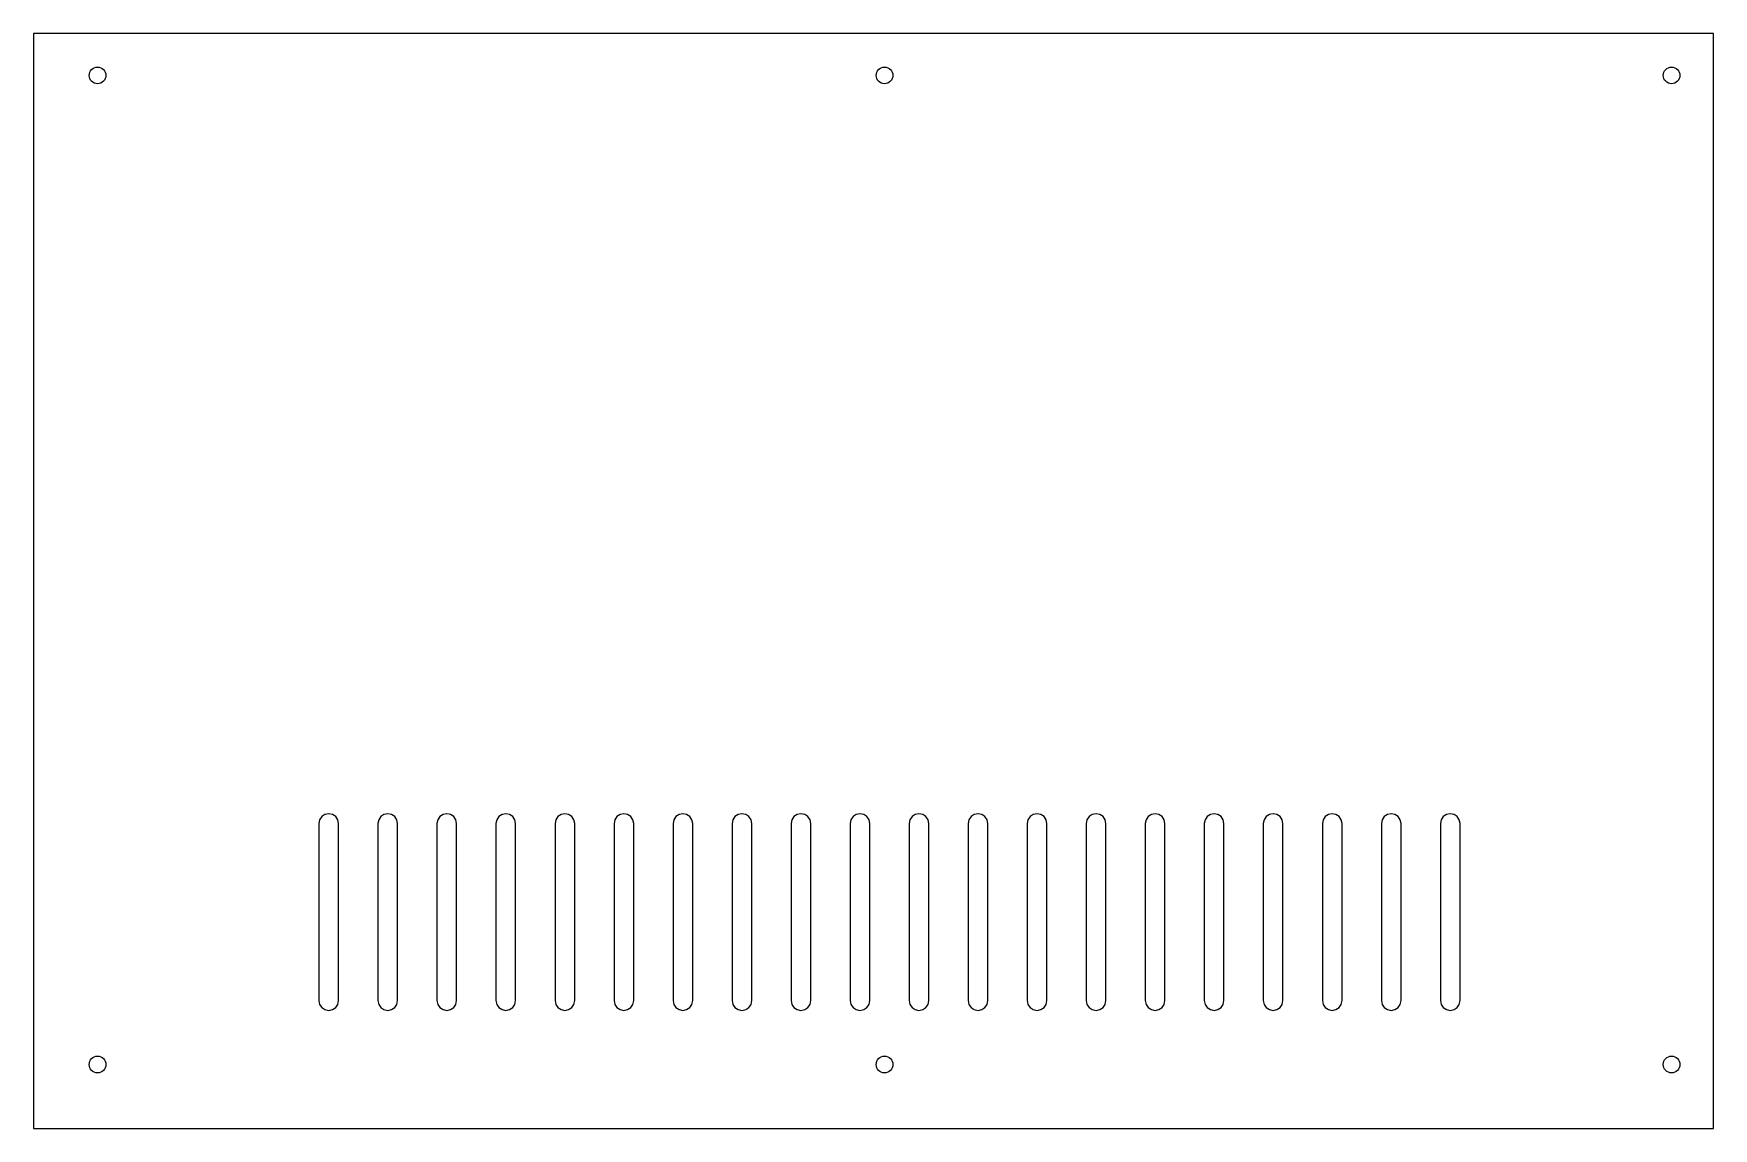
# Model space of a CAD drawing. Header units: millimetres. Extents: x 0 to 342, y 0 to 223.
import ezdxf

# ---------------------------------------------------------------- set-up
doc = ezdxf.new("R2010")
doc.units = ezdxf.units.MM
doc.layers.add('CUT', color=1, linetype='Continuous')

msp = doc.modelspace()

# ---------------------------------------------------------------- linework, layer by layer
at = {"layer": 'CUT'}
for points in [[(0, 0), (341.5, 0), (341.5, 222.667), (0, 222.667)], [(62, 62), (61.848, 62.765), (61.414, 63.414), (60.765, 63.848), (60, 64), (59.235, 63.848), (58.586, 63.414), (58.152, 62.765), (58, 62), (58, 26), (58.152, 25.235), (58.586, 24.586), (59.235, 24.152), (60, 24), (60.765, 24.152), (61.414, 24.586), (61.848, 25.235), (62, 26)], [(74, 62), (73.848, 62.765), (73.414, 63.414), (72.765, 63.848), (72, 64), (71.235, 63.848), (70.586, 63.414), (70.152, 62.765), (70, 62), (70, 26), (70.152, 25.235), (70.586, 24.586), (71.235, 24.152), (72, 24), (72.765, 24.152), (73.414, 24.586), (73.848, 25.235), (74, 26)], [(86, 62), (85.848, 62.765), (85.414, 63.414), (84.765, 63.848), (84, 64), (83.235, 63.848), (82.586, 63.414), (82.152, 62.765), (82, 62), (82, 26), (82.152, 25.235), (82.586, 24.586), (83.235, 24.152), (84, 24), (84.765, 24.152), (85.414, 24.586), (85.848, 25.235), (86, 26)], [(98, 62), (97.848, 62.765), (97.414, 63.414), (96.765, 63.848), (96, 64), (95.235, 63.848), (94.586, 63.414), (94.152, 62.765), (94, 62), (94, 26), (94.152, 25.235), (94.586, 24.586), (95.235, 24.152), (96, 24), (96.765, 24.152), (97.414, 24.586), (97.848, 25.235), (98, 26)], [(110, 62), (109.848, 62.765), (109.414, 63.414), (108.765, 63.848), (108, 64), (107.235, 63.848), (106.586, 63.414), (106.152, 62.765), (106, 62), (106, 26), (106.152, 25.235), (106.586, 24.586), (107.235, 24.152), (108, 24), (108.765, 24.152), (109.414, 24.586), (109.848, 25.235), (110, 26)], [(122, 62), (121.848, 62.765), (121.414, 63.414), (120.765, 63.848), (120, 64), (119.235, 63.848), (118.586, 63.414), (118.152, 62.765), (118, 62), (118, 26), (118.152, 25.235), (118.586, 24.586), (119.235, 24.152), (120, 24), (120.765, 24.152), (121.414, 24.586), (121.848, 25.235), (122, 26)], [(134, 62), (133.848, 62.765), (133.414, 63.414), (132.765, 63.848), (132, 64), (131.235, 63.848), (130.586, 63.414), (130.152, 62.765), (130, 62), (130, 26), (130.152, 25.235), (130.586, 24.586), (131.235, 24.152), (132, 24), (132.765, 24.152), (133.414, 24.586), (133.848, 25.235), (134, 26)], [(146, 62), (145.848, 62.765), (145.414, 63.414), (144.765, 63.848), (144, 64), (143.235, 63.848), (142.586, 63.414), (142.152, 62.765), (142, 62), (142, 26), (142.152, 25.235), (142.586, 24.586), (143.235, 24.152), (144, 24), (144.765, 24.152), (145.414, 24.586), (145.848, 25.235), (146, 26)], [(158, 62), (157.848, 62.765), (157.414, 63.414), (156.765, 63.848), (156, 64), (155.235, 63.848), (154.586, 63.414), (154.152, 62.765), (154, 62), (154, 26), (154.152, 25.235), (154.586, 24.586), (155.235, 24.152), (156, 24), (156.765, 24.152), (157.414, 24.586), (157.848, 25.235), (158, 26)], [(170, 62), (169.848, 62.765), (169.414, 63.414), (168.765, 63.848), (168, 64), (167.235, 63.848), (166.586, 63.414), (166.152, 62.765), (166, 62), (166, 26), (166.152, 25.235), (166.586, 24.586), (167.235, 24.152), (168, 24), (168.765, 24.152), (169.414, 24.586), (169.848, 25.235), (170, 26)], [(182, 62), (181.848, 62.765), (181.414, 63.414), (180.765, 63.848), (180, 64), (179.235, 63.848), (178.586, 63.414), (178.152, 62.765), (178, 62), (178, 26), (178.152, 25.235), (178.586, 24.586), (179.235, 24.152), (180, 24), (180.765, 24.152), (181.414, 24.586), (181.848, 25.235), (182, 26)], [(194, 62), (193.848, 62.765), (193.414, 63.414), (192.765, 63.848), (192, 64), (191.235, 63.848), (190.586, 63.414), (190.152, 62.765), (190, 62), (190, 26), (190.152, 25.235), (190.586, 24.586), (191.235, 24.152), (192, 24), (192.765, 24.152), (193.414, 24.586), (193.848, 25.235), (194, 26)], [(206, 62), (205.848, 62.765), (205.414, 63.414), (204.765, 63.848), (204, 64), (203.235, 63.848), (202.586, 63.414), (202.152, 62.765), (202, 62), (202, 26), (202.152, 25.235), (202.586, 24.586), (203.235, 24.152), (204, 24), (204.765, 24.152), (205.414, 24.586), (205.848, 25.235), (206, 26)], [(218, 62), (217.848, 62.765), (217.414, 63.414), (216.765, 63.848), (216, 64), (215.235, 63.848), (214.586, 63.414), (214.152, 62.765), (214, 62), (214, 26), (214.152, 25.235), (214.586, 24.586), (215.235, 24.152), (216, 24), (216.765, 24.152), (217.414, 24.586), (217.848, 25.235), (218, 26)], [(230, 62), (229.848, 62.765), (229.414, 63.414), (228.765, 63.848), (228, 64), (227.235, 63.848), (226.586, 63.414), (226.152, 62.765), (226, 62), (226, 26), (226.152, 25.235), (226.586, 24.586), (227.235, 24.152), (228, 24), (228.765, 24.152), (229.414, 24.586), (229.848, 25.235), (230, 26)], [(242, 62), (241.848, 62.765), (241.414, 63.414), (240.765, 63.848), (240, 64), (239.235, 63.848), (238.586, 63.414), (238.152, 62.765), (238, 62), (238, 26), (238.152, 25.235), (238.586, 24.586), (239.235, 24.152), (240, 24), (240.765, 24.152), (241.414, 24.586), (241.848, 25.235), (242, 26)], [(254, 62), (253.848, 62.765), (253.414, 63.414), (252.765, 63.848), (252, 64), (251.235, 63.848), (250.586, 63.414), (250.152, 62.765), (250, 62), (250, 26), (250.152, 25.235), (250.586, 24.586), (251.235, 24.152), (252, 24), (252.765, 24.152), (253.414, 24.586), (253.848, 25.235), (254, 26)], [(266, 62), (265.848, 62.765), (265.414, 63.414), (264.765, 63.848), (264, 64), (263.235, 63.848), (262.586, 63.414), (262.152, 62.765), (262, 62), (262, 26), (262.152, 25.235), (262.586, 24.586), (263.235, 24.152), (264, 24), (264.765, 24.152), (265.414, 24.586), (265.848, 25.235), (266, 26)], [(278, 62), (277.848, 62.765), (277.414, 63.414), (276.765, 63.848), (276, 64), (275.235, 63.848), (274.586, 63.414), (274.152, 62.765), (274, 62), (274, 26), (274.152, 25.235), (274.586, 24.586), (275.235, 24.152), (276, 24), (276.765, 24.152), (277.414, 24.586), (277.848, 25.235), (278, 26)], [(290, 62), (289.848, 62.765), (289.414, 63.414), (288.765, 63.848), (288, 64), (287.235, 63.848), (286.586, 63.414), (286.152, 62.765), (286, 62), (286, 26), (286.152, 25.235), (286.586, 24.586), (287.235, 24.152), (288, 24), (288.765, 24.152), (289.414, 24.586), (289.848, 25.235), (290, 26)]]:
    msp.add_lwpolyline(points, close=True, dxfattribs=at)
for centre in [(13, 214.167), (173, 214.167), (333, 214.167), (13, 13), (173, 13), (333, 13)]:
    msp.add_circle(centre, 1.7, dxfattribs=at)

doc.saveas('drawing.dxf')
